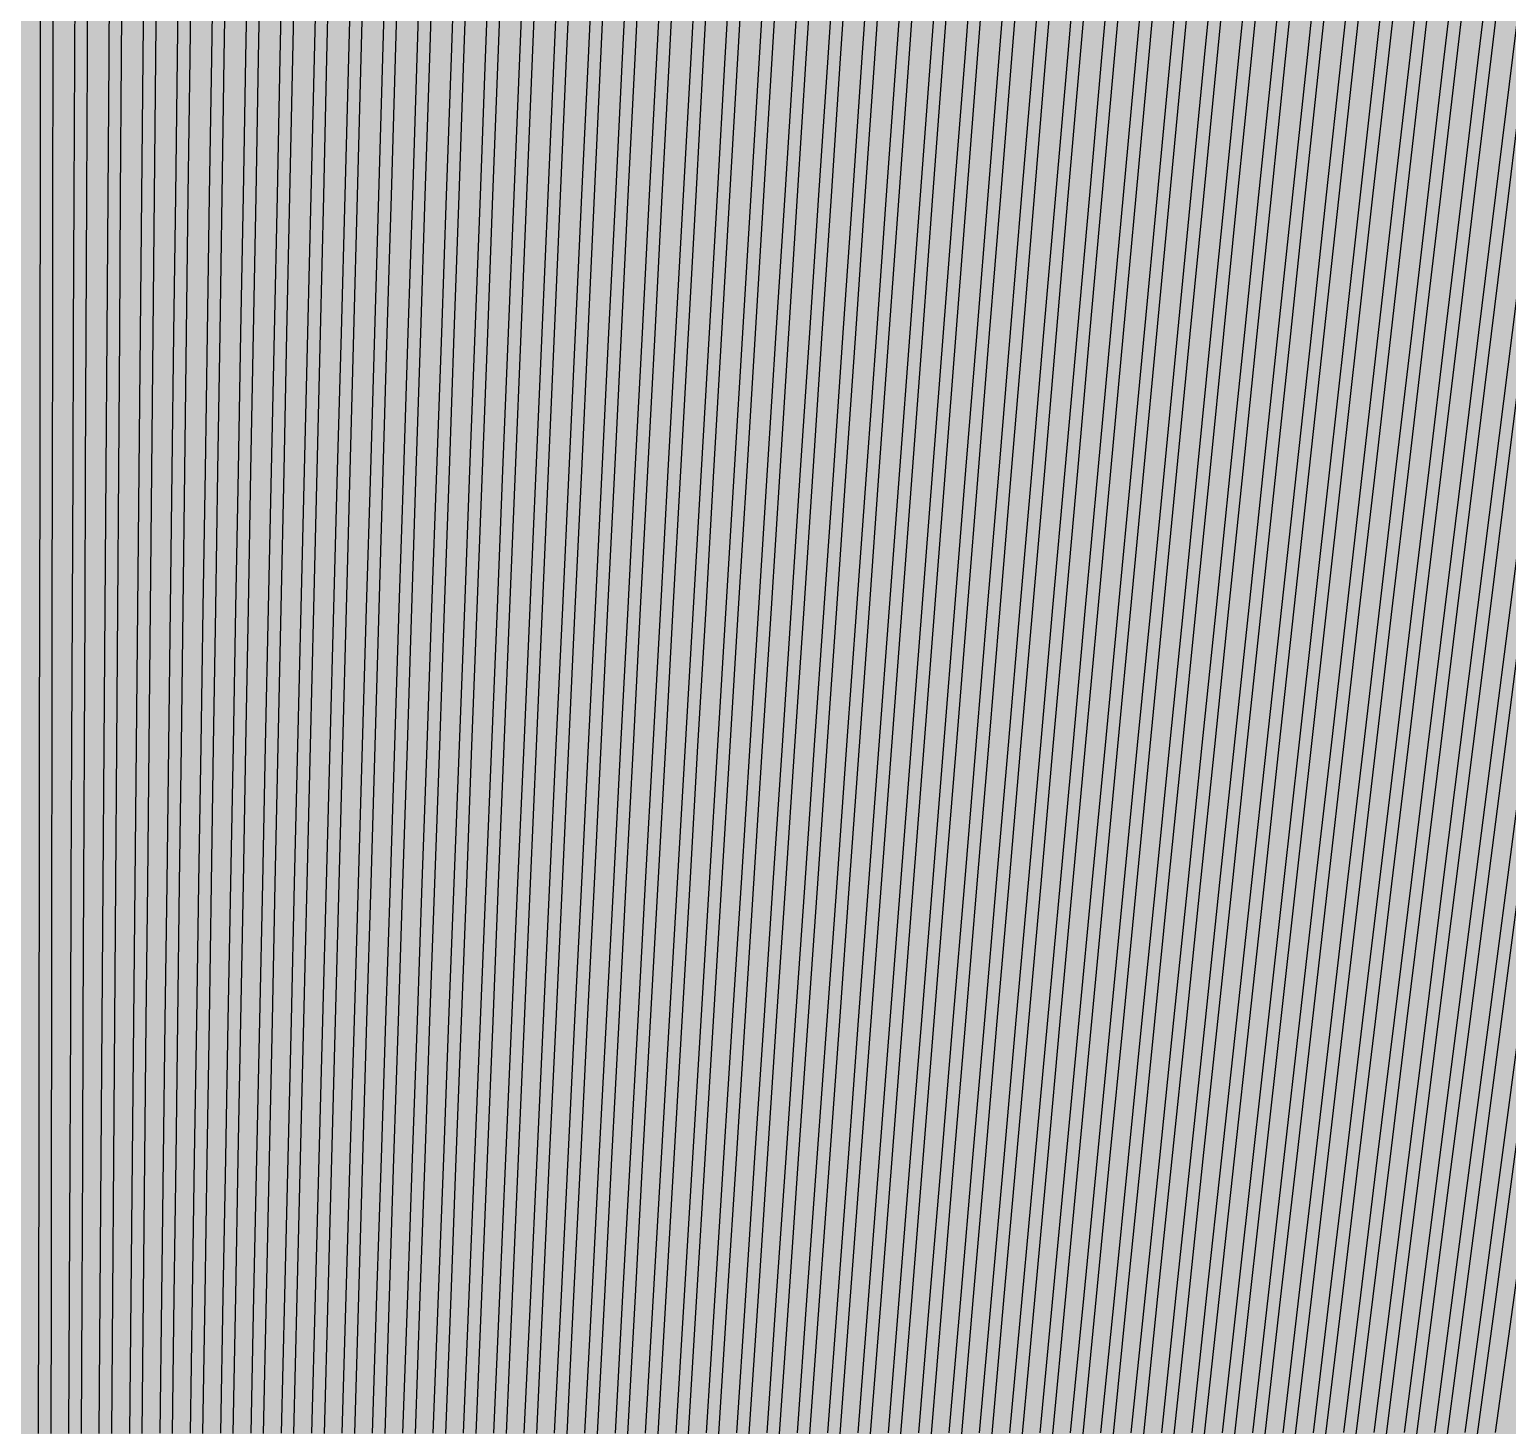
# Model space of a CAD drawing. Header units: metres. Extents: x -7231 to 10969, y -37556 to 1873.
# Drawn here: x 1869 to 2110.8, y -18350.6 to -18122.3 of the extents above; entities that cross this region are included whole.
import ezdxf

# ---------------------------------------------------------------- set-up
doc = ezdxf.new("R2010")
doc.units = ezdxf.units.M
for name, color, linetype in [('Metal1', 4, 'CONTINUOUS'), ('Metal2', 3, 'CONTINUOUS'), ('Polyimide', 7, 'CONTINUOUS')]:
    doc.layers.add(name, color=color, linetype=linetype)

msp = doc.modelspace()

# ---------------------------------------------------------------- hatches: boundary and pattern name
at = {"layer": 'Polyimide'}
msp.add_hatch(color=7, dxfattribs=at).paths.add_polyline_path([(4065.69, -468), (4066.67, -501.99), (4068.51, -535.99), (4071.41, -569.99), (4075.54, -603.99), (4081.04, -637.99), (4088.01, -671.99), (4096.52, -705.98), (4106.62, -739.98), (4118.33, -773.98), (4131.63, -807.98), (4146.49, -841.98), (4162.87, -875.98), (4180.68, -909.97), (4199.83, -943.97), (4220.22, -977.97), (4241.73, -1011.97), (4264.21, -1045.97), (4287.52, -1079.96), (4311.51, -1113.96), (4336.01, -1147.96), (4360.86, -1181.96), (4385.88, -1215.96), (4410.89, -1249.96), (4435.74, -1283.95), (4460.24, -1317.95), (4484.23, -1351.95), (4507.54, -1385.95), (4530.02, -1419.95), (4551.53, -1453.94), (4571.92, -1487.94), (4591.07, -1521.94), (4608.88, -1555.94), (4625.26, -1589.94), (4640.12, -1623.94), (4653.42, -1657.93), (4665.13, -1691.93), (4675.23, -1725.93), (4683.74, -1759.93), (4690.71, -1793.93), (4696.21, -1827.93), (4700.34, -1861.92), (4703.24, -1895.92), (4705.08, -1929.92), (4706.06, -1963.92), (4706.44, -1997.92), (4706.5, -2031.91), (4706.5, -4793.02), (4709.95, -4838.39), (4720.22, -4882.71), (4737.08, -4924.98), (4760.13, -4964.2), (4788.85, -4999.49), (4822.58, -5030.03), (4860.53, -5055.12), (4901.85, -5074.18), (4901.85, -5074.18), (4970.68, -5105.23), (5034.7, -5145.26), (5092.76, -5193.54), (5143.8, -5249.19), (5186.89, -5311.2), (5221.24, -5378.44), (5246.23, -5449.69), (5261.41, -5523.66), (5266.5, -5599), (5261.41, -5674.34), (5246.23, -5748.31), (5221.24, -5819.56), (5186.89, -5886.8), (5143.8, -5948.81), (5092.76, -6004.46), (5034.7, -6052.74), (4970.68, -6092.77), (4901.85, -6123.82), (4860.53, -6142.88), (4822.58, -6167.97), (4788.85, -6198.51), (4760.13, -6233.8), (4737.08, -6273.02), (4720.22, -6315.29), (4709.95, -6359.61), (4706.5, -6404.98), (4706.5, -9221.52), (4709.95, -9266.88), (4720.22, -9311.21), (4737.08, -9353.47), (4760.13, -9392.7), (4788.85, -9427.98), (4822.58, -9458.52), (4860.53, -9483.61), (4901.85, -9502.67), (4970.68, -9533.72), (5034.7, -9573.75), (5092.76, -9622.03), (5143.8, -9677.68), (5186.89, -9739.69), (5221.24, -9806.94), (5246.23, -9878.19), (5261.41, -9952.16), (5266.5, -10027.49), (5261.41, -10102.83), (5246.23, -10176.8), (5221.24, -10248.05), (5186.89, -10315.3), (5143.8, -10377.31), (5092.76, -10432.96), (5034.7, -10481.24), (4970.68, -10521.27), (4901.85, -10552.32), (4860.53, -10571.38), (4822.58, -10596.46), (4788.85, -10627), (4760.13, -10662.29), (4737.08, -10701.52), (4720.22, -10743.78), (4709.95, -10788.1), (4706.5, -10833.47), (4706.5, -13650.01), (4709.95, -13695.38), (4720.22, -13739.7), (4737.08, -13781.96), (4760.13, -13821.19), (4788.85, -13856.48), (4822.58, -13887.02), (4860.53, -13912.11), (4901.85, -13931.17), (4970.68, -13962.22), (5034.7, -14002.25), (5092.76, -14050.53), (5143.8, -14106.18), (5186.89, -14168.19), (5221.24, -14235.43), (5246.23, -14306.68), (5261.41, -14380.65), (5266.5, -14455.99), (5261.41, -14531.33), (5246.23, -14605.29), (5221.24, -14676.55), (5186.89, -14743.79), (5143.8, -14805.8), (5092.76, -14861.45), (5034.7, -14909.73), (4970.68, -14949.76), (4901.85, -14980.81), (4860.53, -14999.87), (4822.58, -15024.96), (4788.85, -15055.5), (4760.13, -15090.79), (4737.08, -15130.01), (4720.22, -15172.27), (4709.95, -15216.6), (4706.5, -15261.97), (4706.5, -15455.99), (4720.95, -15750.04), (4764.14, -16041.26), (4835.68, -16326.84), (4934.86, -16604.04), (5060.74, -16870.18), (5212.09, -17122.7), (5387.47, -17359.17), (5585.18, -17577.31), (5803.32, -17775.02), (6039.79, -17950.4), (6292.31, -18101.75), (6558.45, -18227.63), (6835.65, -18326.81), (7121.23, -18398.34), (7412.45, -18441.54), (7706.5, -18455.99), (9969.01, -18455.99), (10047.42, -18459.84), (10125.08, -18471.36), (10201.23, -18490.44), (10275.15, -18516.89), (10346.12, -18550.45), (10413.46, -18590.81), (10476.52, -18637.58), (10534.69, -18690.3), (10587.41, -18748.47), (10634.18, -18811.53), (10674.54, -18878.87), (10708.11, -18949.84), (10734.56, -19023.76), (10753.63, -19099.92), (10765.15, -19177.58), (10769.01, -19255.99), (10769.01, -20895.8), (10730.24, -20951.41), (10694.6, -21009.08), (10662.21, -21068.63), (10633.17, -21129.89), (10607.55, -21192.66), (10585.45, -21256.74), (10566.93, -21321.96), (10552.05, -21388.09), (10540.84, -21454.95), (10533.35, -21522.33), (10529.6, -21590.02), (10529.6, -21657.81), (10533.35, -21725.5), (10540.84, -21792.87), (10552.05, -21859.73), (10566.93, -21925.87), (10585.45, -21991.08), (10607.55, -22055.17), (10633.17, -22117.94), (10662.21, -22179.19), (10694.6, -22238.74), (10730.24, -22296.41), (10769.01, -22352.03), (10769.01, -32454.24), (10728.74, -32510.49), (10691.72, -32568.92), (10658.05, -32629.35), (10627.85, -32691.58), (10601.2, -32755.42), (10578.21, -32820.67), (10558.93, -32887.1), (10543.44, -32954.52), (10531.77, -33022.71), (10523.97, -33091.44), (10520.07, -33160.51), (10520.07, -33229.69), (10523.97, -33298.75), (10531.77, -33367.49), (10543.44, -33435.67), (10558.93, -33503.09), (10578.21, -33569.53), (10601.2, -33634.77), (10627.85, -33698.61), (10658.05, -33760.85), (10691.72, -33821.28), (10728.74, -33879.71), (10769.01, -33935.96), (10769.01, -36556), (10765.15, -36634.41), (10753.63, -36712.07), (10734.56, -36788.23), (10708.11, -36862.15), (10674.54, -36933.12), (10634.18, -37000.46), (10587.41, -37063.51), (10534.69, -37121.69), (10476.52, -37174.41), (10413.46, -37221.18), (10346.12, -37261.54), (10275.15, -37295.1), (10201.23, -37321.55), (10125.08, -37340.63), (10047.42, -37352.15), (9969.01, -37356), (-6231.01, -37356), (-6309.42, -37352.15), (-6387.08, -37340.63), (-6463.23, -37321.55), (-6537.15, -37295.1), (-6608.12, -37261.54), (-6675.46, -37221.18), (-6738.52, -37174.41), (-6796.69, -37121.69), (-6849.41, -37063.51), (-6896.18, -37000.46), (-6936.54, -36933.12), (-6970.11, -36862.15), (-6996.56, -36788.23), (-7015.63, -36712.07), (-7027.15, -36634.41), (-7031.01, -36556), (-7031.01, -33936), (-6990.74, -33879.75), (-6953.7, -33821.31), (-6920.03, -33760.88), (-6889.82, -33698.64), (-6863.18, -33634.8), (-6840.18, -33569.55), (-6820.9, -33503.11), (-6805.4, -33435.69), (-6793.74, -33367.49), (-6785.94, -33298.75), (-6782.03, -33229.68), (-6782.03, -33160.5), (-6785.94, -33091.43), (-6793.74, -33022.69), (-6805.4, -32954.5), (-6820.9, -32887.07), (-6840.18, -32820.63), (-6863.18, -32755.39), (-6889.82, -32691.54), (-6920.03, -32629.3), (-6953.7, -32568.87), (-6990.74, -32510.43), (-7031.01, -32454.18), (-7031.01, -22364.83), (-6990.74, -22308.58), (-6953.7, -22250.14), (-6920.03, -22189.71), (-6889.82, -22127.47), (-6863.18, -22063.62), (-6840.18, -21998.38), (-6820.9, -21931.94), (-6805.4, -21864.51), (-6793.74, -21796.32), (-6785.94, -21727.58), (-6782.03, -21658.51), (-6782.03, -21589.33), (-6785.94, -21520.26), (-6793.74, -21451.52), (-6805.4, -21383.32), (-6820.9, -21315.9), (-6840.18, -21249.46), (-6863.18, -21184.21), (-6889.82, -21120.37), (-6920.03, -21058.13), (-6953.7, -20997.7), (-6990.74, -20939.26), (-7031.01, -20883.01), (-7031.01, -19255.99), (-7027.15, -19177.58), (-7015.63, -19099.92), (-6996.56, -19023.76), (-6970.11, -18949.84), (-6936.54, -18878.87), (-6896.18, -18811.53), (-6849.41, -18748.47), (-6796.69, -18690.3), (-6738.52, -18637.58), (-6675.46, -18590.81), (-6608.12, -18550.45), (-6537.15, -18516.89), (-6463.23, -18490.44), (-6387.08, -18471.36), (-6309.42, -18459.84), (-6231.01, -18455.99), (-3968.5, -18455.99), (-3674.45, -18441.54), (-3383.23, -18398.34), (-3097.65, -18326.81), (-2820.45, -18227.63), (-2554.31, -18101.75), (-2301.79, -17950.4), (-2065.32, -17775.02), (-1847.18, -17577.31), (-1649.47, -17359.17), (-1474.09, -17122.7), (-1322.74, -16870.18), (-1196.86, -16604.04), (-1097.68, -16326.84), (-1026.14, -16041.26), (-982.95, -15750.04), (-968.5, -15455.99), (-968.5, -15261.97), (-971.95, -15216.6), (-982.22, -15172.27), (-999.08, -15130.01), (-1022.13, -15090.79), (-1050.85, -15055.5), (-1084.58, -15024.96), (-1122.53, -14999.87), (-1163.85, -14980.81), (-1232.68, -14949.76), (-1296.7, -14909.73), (-1354.76, -14861.45), (-1405.8, -14805.8), (-1448.89, -14743.79), (-1483.24, -14676.55), (-1508.23, -14605.29), (-1523.41, -14531.33), (-1528.5, -14455.99), (-1523.41, -14380.65), (-1508.23, -14306.68), (-1483.24, -14235.43), (-1448.89, -14168.19), (-1405.8, -14106.18), (-1354.76, -14050.53), (-1296.7, -14002.25), (-1232.68, -13962.22), (-1163.85, -13931.17), (-1122.53, -13912.11), (-1084.58, -13887.02), (-1050.85, -13856.48), (-1022.13, -13821.19), (-999.08, -13781.96), (-982.22, -13739.7), (-971.95, -13695.38), (-968.5, -13650.01), (-968.5, -12309.64), (-971.95, -12264.27), (-982.22, -12219.94), (-999.08, -12177.68), (-1022.13, -12138.46), (-1050.85, -12103.17), (-1084.58, -12072.63), (-1122.53, -12047.54), (-1163.85, -12028.48), (-1232.68, -11997.43), (-1296.7, -11957.4), (-1354.76, -11909.12), (-1405.8, -11853.47), (-1448.89, -11791.46), (-1483.24, -11724.22), (-1508.23, -11652.96), (-1523.41, -11579), (-1528.5, -11503.66), (-1523.41, -11428.32), (-1508.23, -11354.35), (-1483.24, -11283.1), (-1448.89, -11215.86), (-1405.8, -11153.85), (-1354.76, -11098.2), (-1296.7, -11049.92), (-1232.68, -11009.89), (-1163.85, -10978.84), (-1122.53, -10959.78), (-1084.58, -10934.69), (-1050.85, -10904.15), (-1022.13, -10868.86), (-999.08, -10829.63), (-982.22, -10787.37), (-971.95, -10743.05), (-968.5, -10697.68), (-968.5, -9357.31), (-971.95, -9311.94), (-982.22, -9267.62), (-999.08, -9225.35), (-1022.13, -9186.13), (-1050.85, -9150.84), (-1084.58, -9120.3), (-1122.53, -9095.21), (-1163.85, -9076.15), (-1163.85, -9076.15), (-1232.68, -9045.1), (-1296.7, -9005.07), (-1354.76, -8956.79), (-1405.8, -8901.14), (-1448.89, -8839.13), (-1483.24, -8771.89), (-1508.23, -8700.64), (-1523.41, -8626.67), (-1528.5, -8551.33), (-1523.41, -8475.99), (-1508.23, -8402.02), (-1483.24, -8330.77), (-1448.89, -8263.53), (-1405.8, -8201.52), (-1354.76, -8145.87), (-1296.7, -8097.59), (-1232.68, -8057.56), (-1163.85, -8026.51), (-1163.85, -8026.51), (-1122.53, -8007.45), (-1084.58, -7982.36), (-1050.85, -7951.82), (-1022.13, -7916.53), (-999.08, -7877.31), (-982.22, -7835.04), (-971.95, -7790.72), (-968.5, -7745.35), (-968.5, -6404.98), (-971.95, -6359.61), (-982.22, -6315.29), (-999.08, -6273.02), (-1022.13, -6233.8), (-1050.85, -6198.51), (-1084.58, -6167.97), (-1122.53, -6142.88), (-1163.85, -6123.82), (-1163.85, -6123.82), (-1232.68, -6092.77), (-1296.7, -6052.74), (-1354.76, -6004.46), (-1405.8, -5948.81), (-1448.89, -5886.8), (-1483.24, -5819.56), (-1508.23, -5748.31), (-1523.41, -5674.34), (-1528.5, -5599), (-1523.41, -5523.66), (-1508.23, -5449.69), (-1483.24, -5378.44), (-1448.89, -5311.2), (-1405.8, -5249.19), (-1354.76, -5193.54), (-1296.7, -5145.26), (-1232.68, -5105.23), (-1163.85, -5074.18), (-1163.85, -5074.18), (-1122.53, -5055.12), (-1084.58, -5030.03), (-1050.85, -4999.49), (-1022.13, -4964.2), (-999.08, -4924.98), (-982.22, -4882.71), (-971.95, -4838.39), (-968.5, -4793.02), (-968.5, -2031.91), (-968.44, -1997.92), (-968.06, -1963.92), (-967.05, -1929.92), (-965.18, -1895.92), (-962.22, -1861.92), (-958.01, -1827.93), (-952.41, -1793.93), (-945.31, -1759.93), (-936.64, -1725.93), (-926.35, -1691.93), (-914.43, -1657.93), (-900.88, -1623.94), (-885.74, -1589.94), (-869.05, -1555.94), (-850.91, -1521.94), (-831.4, -1487.94), (-810.63, -1453.94), (-788.72, -1419.95), (-765.82, -1385.95), (-742.07, -1351.95), (-717.63, -1317.95), (-692.67, -1283.95), (-667.36, -1249.96), (-641.88, -1215.96), (-616.39, -1181.96), (-591.08, -1147.96), (-566.12, -1113.96), (-541.68, -1079.96), (-517.93, -1045.97), (-495.03, -1011.97), (-473.12, -977.97), (-452.35, -943.97), (-432.84, -909.97), (-414.7, -875.98), (-398.01, -841.98), (-382.87, -807.98), (-369.32, -773.98), (-357.4, -739.98), (-347.11, -705.98), (-338.44, -671.99), (-331.34, -637.99), (-325.74, -603.99), (-321.53, -569.99), (-318.57, -535.99), (-316.7, -501.99), (-315.69, -468), (-315.31, -434), (-315.25, -400), (-315.25, 401), (-315.25, 451), (-315.25, 1644), (-270.25, 1644), (-270.03, 1637.13), (-269.35, 1630.29), (-268.23, 1623.52), (-266.67, 1616.82), (-264.68, 1610.25), (-262.26, 1603.82), (-259.42, 1597.56), (-256.18, 1591.5), (-252.55, 1585.67), (-248.55, 1580.08), (-244.19, 1574.77), (-239.5, 1569.75), (-234.48, 1565.06), (-229.17, 1560.7), (-223.58, 1556.7), (-217.75, 1553.07), (-211.69, 1549.83), (-205.43, 1546.99), (-199, 1544.57), (-192.43, 1542.58), (-185.73, 1541.02), (-178.96, 1539.9), (-172.12, 1539.22), (-165.25, 1539), (-158.38, 1539.22), (-151.54, 1539.9), (-144.77, 1541.02), (-138.07, 1542.58), (-131.5, 1544.57), (-125.07, 1546.99), (-118.81, 1549.83), (-112.75, 1553.07), (-106.92, 1556.7), (-101.33, 1560.7), (-96.02, 1565.06), (-91, 1569.75), (-86.31, 1574.77), (-81.95, 1580.08), (-77.95, 1585.67), (-74.32, 1591.5), (-71.08, 1597.56), (-68.24, 1603.82), (-65.82, 1610.25), (-63.83, 1616.82), (-62.27, 1623.52), (-61.15, 1630.29), (-60.47, 1637.13), (-60.25, 1644), (1853, 1644), (1853, 1573), (3815.25, 1573), (3815.46, 1579.54), (3816.11, 1586.05), (3817.17, 1592.51), (3818.66, 1598.88), (3820.56, 1605.14), (3822.86, 1611.27), (3825.56, 1617.23), (3828.65, 1623), (3832.1, 1628.56), (3835.91, 1633.88), (3840.07, 1638.93), (3844.54, 1643.71), (3849.32, 1648.18), (3854.37, 1652.34), (3859.69, 1656.15), (3865.25, 1659.6), (3871.02, 1662.69), (3876.98, 1665.39), (3883.11, 1667.69), (3889.37, 1669.59), (3895.74, 1671.08), (3902.2, 1672.14), (3908.71, 1672.79), (3915.25, 1673), (3921.79, 1672.79), (3928.3, 1672.14), (3934.76, 1671.08), (3941.13, 1669.59), (3947.39, 1667.69), (3953.52, 1665.39), (3959.48, 1662.69), (3965.25, 1659.6), (3970.81, 1656.15), (3976.13, 1652.34), (3981.18, 1648.18), (3985.96, 1643.71), (3990.43, 1638.93), (3994.59, 1633.88), (3998.4, 1628.56), (4001.85, 1623), (4004.94, 1617.23), (4007.64, 1611.27), (4009.94, 1605.14), (4011.84, 1598.88), (4013.33, 1592.51), (4014.39, 1586.05), (4015.04, 1579.54), (4015.25, 1573), (4065.25, 1573), (4065.25, 451), (4065.25, 401), (4065.25, -400), (4065.31, -434), (4065.69, -468)])

# ---------------------------------------------------------------- linework, layer by layer
at = {"layer": 'Metal1'}
for points in [[(1870.48, -18351.94), (1870.51, -18329.43), (1870.55, -18306.93), (1870.58, -18284.43), (1870.61, -18261.93), (1870.64, -18239.43), (1870.67, -18216.93), (1870.71, -18194.43), (1870.74, -18171.93), (1870.77, -18149.43), (1870.8, -18126.93), (1870.83, -18104.43)], [(1872.83, -18104.43), (1872.8, -18126.93), (1872.77, -18149.43), (1872.74, -18171.93), (1872.71, -18194.43), (1872.67, -18216.93), (1872.64, -18239.43), (1872.61, -18261.94), (1872.58, -18284.44), (1872.55, -18306.94), (1872.51, -18329.44), (1872.48, -18351.94)], [(1880.41, -18351.93), (1880.57, -18329.43), (1880.73, -18306.93), (1880.89, -18284.43), (1881.05, -18261.93), (1881.21, -18239.43), (1881.37, -18216.93), (1881.53, -18194.42), (1881.69, -18171.92), (1881.84, -18149.42), (1882, -18126.92), (1882.16, -18104.42)], [(1884.16, -18104.44), (1884, -18126.94), (1883.84, -18149.44), (1883.69, -18171.94), (1883.53, -18194.44), (1883.37, -18216.94), (1883.21, -18239.44), (1883.05, -18261.94), (1882.89, -18284.44), (1882.73, -18306.94), (1882.57, -18329.44), (1882.41, -18351.94)], [(1890.35, -18351.92), (1890.63, -18329.42), (1890.92, -18306.92), (1891.2, -18284.42), (1891.49, -18261.92), (1891.78, -18239.42), (1892.06, -18216.92), (1892.35, -18194.42), (1892.63, -18171.92), (1892.92, -18149.42), (1893.21, -18126.92), (1893.49, -18104.42)], [(1895.49, -18104.44), (1895.21, -18126.94), (1894.92, -18149.44), (1894.63, -18171.94), (1894.35, -18194.44), (1894.06, -18216.95), (1893.78, -18239.45), (1893.49, -18261.95), (1893.2, -18284.45), (1892.92, -18306.95), (1892.63, -18329.45), (1892.35, -18351.95)], [(1900.28, -18351.92), (1900.69, -18329.42), (1901.1, -18306.92), (1901.52, -18284.42), (1901.93, -18261.92), (1902.34, -18239.41), (1902.76, -18216.91), (1903.17, -18194.41), (1903.58, -18171.91), (1904, -18149.41), (1904.41, -18126.91), (1904.82, -18104.41)], [(1906.82, -18104.45), (1906.41, -18126.95), (1906, -18149.45), (1905.58, -18171.95), (1905.17, -18194.45), (1904.76, -18216.95), (1904.34, -18239.45), (1903.93, -18261.95), (1903.52, -18284.45), (1903.1, -18306.95), (1902.69, -18329.45), (1902.28, -18351.95)], [(1910.21, -18351.91), (1910.75, -18329.41), (1911.29, -18306.91), (1911.83, -18284.41), (1912.37, -18261.91), (1912.91, -18239.41), (1913.45, -18216.91), (1913.99, -18194.41), (1914.53, -18171.91), (1915.07, -18149.41), (1915.61, -18126.91), (1916.15, -18104.4)], [(1918.15, -18104.45), (1917.61, -18126.95), (1917.07, -18149.45), (1916.53, -18171.96), (1915.99, -18194.46), (1915.45, -18216.96), (1914.91, -18239.46), (1914.37, -18261.96), (1913.83, -18284.46), (1913.29, -18306.96), (1912.75, -18329.46), (1912.21, -18351.96)], [(1920.14, -18351.91), (1920.81, -18329.41), (1921.48, -18306.91), (1922.14, -18284.4), (1922.81, -18261.9), (1923.48, -18239.4), (1924.15, -18216.9), (1924.81, -18194.4), (1925.48, -18171.9), (1926.15, -18149.4), (1926.82, -18126.9), (1927.48, -18104.4)], [(1929.48, -18104.46), (1928.82, -18126.96), (1928.15, -18149.46), (1927.48, -18171.96), (1926.81, -18194.46), (1926.15, -18216.96), (1925.48, -18239.46), (1924.81, -18261.96), (1924.14, -18284.46), (1923.48, -18306.96), (1922.81, -18329.47), (1922.14, -18351.97)], [(1930.07, -18351.9), (1930.87, -18329.4), (1931.66, -18306.9), (1932.46, -18284.4), (1933.25, -18261.9), (1934.05, -18239.4), (1934.84, -18216.9), (1935.64, -18194.4), (1936.43, -18171.9), (1937.23, -18149.4), (1938.02, -18126.89), (1938.81, -18104.39)], [(1940.81, -18104.46), (1940.02, -18126.96), (1939.22, -18149.47), (1938.43, -18171.97), (1937.64, -18194.47), (1936.84, -18216.97), (1936.05, -18239.47), (1935.25, -18261.97), (1934.46, -18284.47), (1933.66, -18306.97), (1932.87, -18329.47), (1932.07, -18351.97)], [(1940.01, -18351.9), (1940.93, -18329.39), (1941.85, -18306.89), (1942.77, -18284.39), (1943.69, -18261.89), (1944.61, -18239.39), (1945.54, -18216.89), (1946.46, -18194.39), (1947.38, -18171.89), (1948.3, -18149.39), (1949.22, -18126.89), (1950.15, -18104.39)], [(1952.14, -18104.47), (1951.22, -18126.97), (1950.3, -18149.47), (1949.38, -18171.97), (1948.46, -18194.47), (1947.53, -18216.97), (1946.61, -18239.47), (1945.69, -18261.97), (1944.77, -18284.48), (1943.85, -18306.98), (1942.93, -18329.48), (1942, -18351.98)], [(1949.94, -18351.89), (1950.99, -18329.39), (1952.04, -18306.89), (1953.08, -18284.39), (1954.13, -18261.89), (1955.18, -18239.39), (1956.23, -18216.89), (1957.28, -18194.39), (1958.33, -18171.88), (1959.38, -18149.38), (1960.43, -18126.88), (1961.48, -18104.38)], [(1963.47, -18104.48), (1962.42, -18126.98), (1961.38, -18149.48), (1960.33, -18171.98), (1959.28, -18194.48), (1958.23, -18216.98), (1957.18, -18239.48), (1956.13, -18261.98), (1955.08, -18284.48), (1954.03, -18306.98), (1952.98, -18329.48), (1951.94, -18351.98)], [(1959.87, -18351.88), (1961.05, -18329.38), (1962.22, -18306.88), (1963.4, -18284.38), (1964.57, -18261.88), (1965.75, -18239.38), (1966.93, -18216.88), (1968.1, -18194.38), (1969.28, -18171.88), (1970.45, -18149.38), (1971.63, -18126.88), (1972.81, -18104.38)], [(1974.8, -18104.48), (1973.63, -18126.98), (1972.45, -18149.48), (1971.28, -18171.98), (1970.1, -18194.48), (1968.92, -18216.98), (1967.75, -18239.49), (1966.57, -18261.99), (1965.4, -18284.49), (1964.22, -18306.99), (1963.04, -18329.49), (1961.87, -18351.99)], [(1969.8, -18351.88), (1971.11, -18329.38), (1972.41, -18306.88), (1973.71, -18284.38), (1975.01, -18261.88), (1976.32, -18239.38), (1977.62, -18216.87), (1978.92, -18194.37), (1980.23, -18171.87), (1981.53, -18149.37), (1982.83, -18126.87), (1984.14, -18104.37)], [(1986.13, -18104.49), (1984.83, -18126.99), (1983.53, -18149.49), (1982.22, -18171.99), (1980.92, -18194.49), (1979.62, -18216.99), (1978.31, -18239.49), (1977.01, -18261.99), (1975.71, -18284.49), (1974.41, -18306.99), (1973.1, -18329.49), (1971.8, -18351.99)], [(1979.73, -18351.87), (1981.16, -18329.37), (1982.6, -18306.87), (1984.03, -18284.37), (1985.46, -18261.87), (1986.89, -18239.37), (1988.32, -18216.87), (1989.75, -18194.37), (1991.18, -18171.87), (1992.61, -18149.37), (1994.04, -18126.87), (1995.47, -18104.37)], [(1997.46, -18104.49), (1996.03, -18126.99), (1994.6, -18149.49), (1993.17, -18171.99), (1991.74, -18194.5), (1990.31, -18217), (1988.88, -18239.5), (1987.45, -18262), (1986.02, -18284.5), (1984.59, -18307), (1983.16, -18329.5), (1981.73, -18352)], [(1989.67, -18351.87), (1991.22, -18329.37), (1992.78, -18306.87), (1994.34, -18284.37), (1995.9, -18261.86), (1997.45, -18239.36), (1999.01, -18216.86), (2000.57, -18194.36), (2002.13, -18171.86), (2003.68, -18149.36), (2005.24, -18126.86), (2006.8, -18104.36)], [(2008.79, -18104.5), (2007.24, -18127), (2005.68, -18149.5), (2004.12, -18172), (2002.56, -18194.5), (2001.01, -18217), (1999.45, -18239.5), (1997.89, -18262), (1996.33, -18284.5), (1994.78, -18307), (1993.22, -18329.5), (1991.66, -18352.01)], [(1999.6, -18351.86), (2001.28, -18329.36), (2002.97, -18306.86), (2004.65, -18284.36), (2006.34, -18261.86), (2008.02, -18239.36), (2009.71, -18216.86), (2011.39, -18194.36), (2013.07, -18171.86), (2014.76, -18149.36), (2016.44, -18126.86), (2018.13, -18104.35)], [(2020.12, -18104.5), (2018.44, -18127), (2016.75, -18149.51), (2015.07, -18172.01), (2013.38, -18194.51), (2011.7, -18217.01), (2010.02, -18239.51), (2008.33, -18262.01), (2006.65, -18284.51), (2004.96, -18307.01), (2003.28, -18329.51), (2001.59, -18352.01)], [(2009.53, -18351.86), (2011.34, -18329.36), (2013.15, -18306.85), (2014.97, -18284.35), (2016.78, -18261.85), (2018.59, -18239.35), (2020.4, -18216.85), (2022.21, -18194.35), (2024.02, -18171.85), (2025.84, -18149.35), (2027.65, -18126.85), (2029.46, -18104.35)], [(2031.45, -18104.51), (2029.64, -18127.01), (2027.83, -18149.51), (2026.02, -18172.01), (2024.21, -18194.51), (2022.39, -18217.01), (2020.58, -18239.51), (2018.77, -18262.01), (2016.96, -18284.51), (2015.15, -18307.02), (2013.34, -18329.52), (2011.52, -18352.02)], [(2019.46, -18351.85), (2021.4, -18329.35), (2023.34, -18306.85), (2025.28, -18284.35), (2027.22, -18261.85), (2029.16, -18239.35), (2031.1, -18216.85), (2033.03, -18194.35), (2034.97, -18171.85), (2036.91, -18149.34), (2038.85, -18126.84), (2040.79, -18104.34)], [(2042.78, -18104.51), (2040.84, -18127.02), (2038.9, -18149.52), (2036.97, -18172.02), (2035.03, -18194.52), (2033.09, -18217.02), (2031.15, -18239.52), (2029.21, -18262.02), (2027.27, -18284.52), (2025.33, -18307.02), (2023.39, -18329.52), (2021.46, -18352.02)], [(2029.4, -18351.85), (2031.46, -18329.34), (2033.53, -18306.84), (2035.59, -18284.34), (2037.66, -18261.84), (2039.73, -18239.34), (2041.79, -18216.84), (2043.86, -18194.34), (2045.92, -18171.84), (2047.99, -18149.34), (2050.05, -18126.84), (2052.12, -18104.34)], [(2054.11, -18104.52), (2052.05, -18127.02), (2049.98, -18149.52), (2047.91, -18172.02), (2045.85, -18194.52), (2043.78, -18217.02), (2041.72, -18239.52), (2039.65, -18262.03), (2037.58, -18284.53), (2035.52, -18307.03), (2033.45, -18329.53), (2031.39, -18352.03)], [(2039.33, -18351.84), (2041.52, -18329.34), (2043.71, -18306.84), (2045.91, -18284.34), (2048.1, -18261.84), (2050.29, -18239.34), (2052.49, -18216.84), (2054.68, -18194.33), (2056.87, -18171.83), (2059.07, -18149.33), (2061.26, -18126.83), (2063.45, -18104.33)], [(2065.44, -18104.53), (2063.25, -18127.03), (2061.06, -18149.53), (2058.86, -18172.03), (2056.67, -18194.53), (2054.48, -18217.03), (2052.28, -18239.53), (2050.09, -18262.03), (2047.9, -18284.53), (2045.7, -18307.03), (2043.51, -18329.53), (2041.32, -18352.03)], [(2049.26, -18351.83), (2051.58, -18329.33), (2053.9, -18306.83), (2056.22, -18284.33), (2058.54, -18261.83), (2060.86, -18239.33), (2063.18, -18216.83), (2065.5, -18194.33), (2067.82, -18171.83), (2070.14, -18149.33), (2072.46, -18126.83), (2074.78, -18104.33)], [(2076.77, -18104.53), (2074.45, -18127.03), (2072.13, -18149.53), (2069.81, -18172.03), (2067.49, -18194.53), (2065.17, -18217.03), (2062.85, -18239.54), (2060.53, -18262.04), (2058.21, -18284.54), (2055.89, -18307.04), (2053.57, -18329.54), (2051.25, -18352.04)], [(2059.19, -18351.83), (2061.64, -18329.33), (2064.09, -18306.83), (2066.53, -18284.33), (2068.98, -18261.83), (2071.43, -18239.32), (2073.88, -18216.82), (2076.32, -18194.32), (2078.77, -18171.82), (2081.22, -18149.32), (2083.67, -18126.82), (2086.11, -18104.32)], [(2088.1, -18104.54), (2085.65, -18127.04), (2083.21, -18149.54), (2080.76, -18172.04), (2078.31, -18194.54), (2075.86, -18217.04), (2073.42, -18239.54), (2070.97, -18262.04), (2068.52, -18284.54), (2066.08, -18307.04), (2063.63, -18329.54), (2061.18, -18352.04)], [(2069.13, -18351.82), (2071.7, -18329.32), (2074.27, -18306.82), (2076.85, -18284.32), (2079.42, -18261.82), (2082, -18239.32), (2084.57, -18216.82), (2087.15, -18194.32), (2089.72, -18171.82), (2092.29, -18149.32), (2094.87, -18126.82), (2097.44, -18104.32)], [(2099.43, -18104.54), (2096.86, -18127.04), (2094.28, -18149.54), (2091.71, -18172.04), (2089.13, -18194.55), (2086.56, -18217.05), (2083.98, -18239.55), (2081.41, -18262.05), (2078.84, -18284.55), (2076.26, -18307.05), (2073.69, -18329.55), (2071.11, -18352.05)], [(2079.06, -18351.82), (2081.76, -18329.32), (2084.46, -18306.82), (2087.16, -18284.32), (2089.86, -18261.81), (2092.57, -18239.31), (2095.27, -18216.81), (2097.97, -18194.31), (2100.67, -18171.81), (2103.37, -18149.31), (2106.07, -18126.81), (2108.77, -18104.31)], [(2110.76, -18104.55), (2108.06, -18127.05), (2105.36, -18149.55), (2102.66, -18172.05), (2099.95, -18194.55), (2097.25, -18217.05), (2094.55, -18239.55), (2091.85, -18262.05), (2089.15, -18284.55), (2086.45, -18307.05), (2083.74, -18329.56), (2081.04, -18352.06)], [(2088.99, -18351.81), (2091.82, -18329.31), (2094.65, -18306.81), (2097.48, -18284.31), (2100.3, -18261.81), (2103.13, -18239.31), (2105.96, -18216.81), (2108.79, -18194.31), (2111.62, -18171.81), (2114.45, -18149.31), (2117.28, -18126.8), (2120.11, -18104.3)], [(2122.09, -18104.55), (2119.26, -18127.05), (2116.43, -18149.56), (2113.6, -18172.06), (2110.78, -18194.56), (2107.95, -18217.06), (2105.12, -18239.56), (2102.29, -18262.06), (2099.46, -18284.56), (2096.63, -18307.06), (2093.8, -18329.56), (2090.97, -18352.06)], [(2098.92, -18351.81), (2101.88, -18329.31), (2104.83, -18306.8), (2107.79, -18284.3), (2110.75, -18261.8), (2113.7, -18239.3), (2116.66, -18216.8), (2119.61, -18194.3), (2122.57, -18171.8), (2125.52, -18149.3), (2128.48, -18126.8), (2131.44, -18104.3)], [(2133.42, -18104.56), (2130.46, -18127.06), (2127.51, -18149.56), (2124.55, -18172.06), (2121.6, -18194.56), (2118.64, -18217.06), (2115.68, -18239.56), (2112.73, -18262.06), (2109.77, -18284.56), (2106.82, -18307.07), (2103.86, -18329.57), (2100.91, -18352.07)], [(2108.86, -18351.8), (2111.94, -18329.3), (2115.02, -18306.8), (2118.1, -18284.3), (2121.19, -18261.8), (2124.27, -18239.3), (2127.35, -18216.8), (2130.44, -18194.3), (2133.52, -18171.8), (2136.6, -18149.29), (2139.68, -18126.79), (2142.77, -18104.29)]]:
    msp.add_lwpolyline(points, dxfattribs=at)
at = {"layer": 'Metal2'}
for points in [[(1875.45, -18351.93), (1875.54, -18329.43), (1875.64, -18306.93), (1875.73, -18284.43), (1875.83, -18261.93), (1875.93, -18239.43), (1876.02, -18216.93), (1876.12, -18194.43), (1876.21, -18171.93), (1876.31, -18149.43), (1876.4, -18126.93), (1876.5, -18104.42)], [(1878.5, -18104.43), (1878.4, -18126.93), (1878.31, -18149.43), (1878.21, -18171.94), (1878.12, -18194.44), (1878.02, -18216.94), (1877.93, -18239.44), (1877.83, -18261.94), (1877.73, -18284.44), (1877.64, -18306.94), (1877.54, -18329.44), (1877.45, -18351.94)], [(1885.38, -18351.93), (1885.6, -18329.43), (1885.83, -18306.93), (1886.05, -18284.42), (1886.27, -18261.92), (1886.49, -18239.42), (1886.72, -18216.92), (1886.94, -18194.42), (1887.16, -18171.92), (1887.38, -18149.42), (1887.61, -18126.92), (1887.83, -18104.42)], [(1889.83, -18104.44), (1889.61, -18126.94), (1889.38, -18149.44), (1889.16, -18171.94), (1888.94, -18194.44), (1888.72, -18216.94), (1888.49, -18239.44), (1888.27, -18261.94), (1888.05, -18284.44), (1887.83, -18306.95), (1887.6, -18329.45), (1887.38, -18351.95)], [(1895.31, -18351.92), (1895.66, -18329.42), (1896.01, -18306.92), (1896.36, -18284.42), (1896.71, -18261.92), (1897.06, -18239.42), (1897.41, -18216.92), (1897.76, -18194.42), (1898.11, -18171.92), (1898.46, -18149.41), (1898.81, -18126.91), (1899.16, -18104.41)], [(1901.16, -18104.44), (1900.81, -18126.95), (1900.46, -18149.45), (1900.11, -18171.95), (1899.76, -18194.45), (1899.41, -18216.95), (1899.06, -18239.45), (1898.71, -18261.95), (1898.36, -18284.45), (1898.01, -18306.95), (1897.66, -18329.45), (1897.31, -18351.95)], [(1905.24, -18351.92), (1905.72, -18329.41), (1906.2, -18306.91), (1906.67, -18284.41), (1907.15, -18261.91), (1907.63, -18239.41), (1908.1, -18216.91), (1908.58, -18194.41), (1909.06, -18171.91), (1909.54, -18149.41), (1910.01, -18126.91), (1910.49, -18104.41)], [(1912.49, -18104.45), (1912.01, -18126.95), (1911.53, -18149.45), (1911.06, -18171.95), (1910.58, -18194.45), (1910.1, -18216.95), (1909.63, -18239.45), (1909.15, -18261.95), (1908.67, -18284.46), (1908.2, -18306.96), (1907.72, -18329.46), (1907.24, -18351.96)], [(1915.18, -18351.91), (1915.78, -18329.41), (1916.38, -18306.91), (1916.99, -18284.41), (1917.59, -18261.91), (1918.2, -18239.41), (1918.8, -18216.91), (1919.4, -18194.4), (1920.01, -18171.9), (1920.61, -18149.4), (1921.22, -18126.9), (1921.82, -18104.4)], [(1923.82, -18104.46), (1923.21, -18126.96), (1922.61, -18149.46), (1922.01, -18171.96), (1921.4, -18194.46), (1920.8, -18216.96), (1920.19, -18239.46), (1919.59, -18261.96), (1918.99, -18284.46), (1918.38, -18306.96), (1917.78, -18329.46), (1917.18, -18351.96)], [(1925.11, -18351.9), (1925.84, -18329.4), (1926.57, -18306.9), (1927.3, -18284.4), (1928.03, -18261.9), (1928.76, -18239.4), (1929.49, -18216.9), (1930.23, -18194.4), (1930.96, -18171.9), (1931.69, -18149.4), (1932.42, -18126.9), (1933.15, -18104.4)], [(1935.15, -18104.46), (1934.42, -18126.96), (1933.69, -18149.46), (1932.96, -18171.96), (1932.22, -18194.46), (1931.49, -18216.96), (1930.76, -18239.47), (1930.03, -18261.97), (1929.3, -18284.47), (1928.57, -18306.97), (1927.84, -18329.47), (1927.11, -18351.97)], [(1935.04, -18351.9), (1935.9, -18329.4), (1936.76, -18306.9), (1937.61, -18284.4), (1938.47, -18261.9), (1939.33, -18239.39), (1940.19, -18216.89), (1941.05, -18194.39), (1941.91, -18171.89), (1942.76, -18149.39), (1943.62, -18126.89), (1944.48, -18104.39)], [(1946.48, -18104.47), (1945.62, -18126.97), (1944.76, -18149.47), (1943.9, -18171.97), (1943.05, -18194.47), (1942.19, -18216.97), (1941.33, -18239.47), (1940.47, -18261.97), (1939.61, -18284.47), (1938.76, -18306.97), (1937.9, -18329.47), (1937.04, -18351.97)], [(1944.97, -18351.89), (1945.96, -18329.39), (1946.94, -18306.89), (1947.93, -18284.39), (1948.91, -18261.89), (1949.9, -18239.39), (1950.88, -18216.89), (1951.87, -18194.39), (1952.85, -18171.89), (1953.84, -18149.39), (1954.82, -18126.89), (1955.81, -18104.39)], [(1957.81, -18104.47), (1956.82, -18126.97), (1955.84, -18149.47), (1954.85, -18171.97), (1953.87, -18194.48), (1952.88, -18216.98), (1951.9, -18239.48), (1950.91, -18261.98), (1949.93, -18284.48), (1948.94, -18306.98), (1947.96, -18329.48), (1946.97, -18351.98)], [(1954.9, -18351.89), (1956.02, -18329.39), (1957.13, -18306.89), (1958.24, -18284.39), (1959.35, -18261.88), (1960.47, -18239.38), (1961.58, -18216.88), (1962.69, -18194.38), (1963.8, -18171.88), (1964.92, -18149.38), (1966.03, -18126.88), (1967.14, -18104.38)], [(1969.14, -18104.48), (1968.03, -18126.98), (1966.91, -18149.48), (1965.8, -18171.98), (1964.69, -18194.48), (1963.58, -18216.98), (1962.46, -18239.48), (1961.35, -18261.98), (1960.24, -18284.48), (1959.13, -18306.98), (1958.01, -18329.49), (1956.9, -18351.99)], [(1964.84, -18351.88), (1966.08, -18329.38), (1967.32, -18306.88), (1968.56, -18284.38), (1969.79, -18261.88), (1971.03, -18239.38), (1972.27, -18216.88), (1973.51, -18194.38), (1974.75, -18171.88), (1975.99, -18149.38), (1977.23, -18126.87), (1978.47, -18104.37)], [(1980.47, -18104.48), (1979.23, -18126.98), (1977.99, -18149.49), (1976.75, -18171.99), (1975.51, -18194.49), (1974.27, -18216.99), (1973.03, -18239.49), (1971.79, -18261.99), (1970.55, -18284.49), (1969.31, -18306.99), (1968.07, -18329.49), (1966.83, -18351.99)], [(1974.77, -18351.88), (1976.14, -18329.38), (1977.5, -18306.87), (1978.87, -18284.37), (1980.24, -18261.87), (1981.6, -18239.37), (1982.97, -18216.87), (1984.34, -18194.37), (1985.7, -18171.87), (1987.07, -18149.37), (1988.44, -18126.87), (1989.8, -18104.37)], [(1991.8, -18104.49), (1990.43, -18126.99), (1989.06, -18149.49), (1987.7, -18171.99), (1986.33, -18194.49), (1984.96, -18216.99), (1983.6, -18239.49), (1982.23, -18261.99), (1980.86, -18284.5), (1979.5, -18307), (1978.13, -18329.5), (1976.76, -18352)], [(1984.7, -18351.87), (1986.19, -18329.37), (1987.69, -18306.87), (1989.18, -18284.37), (1990.68, -18261.87), (1992.17, -18239.37), (1993.66, -18216.87), (1995.16, -18194.37), (1996.65, -18171.86), (1998.14, -18149.36), (1999.64, -18126.86), (2001.13, -18104.36)], [(2003.13, -18104.5), (2001.63, -18127), (2000.14, -18149.5), (1998.65, -18172), (1997.15, -18194.5), (1995.66, -18217), (1994.17, -18239.5), (1992.67, -18262), (1991.18, -18284.5), (1989.68, -18307), (1988.19, -18329.5), (1986.7, -18352)], [(1994.63, -18351.86), (1996.25, -18329.36), (1997.87, -18306.86), (1999.5, -18284.36), (2001.12, -18261.86), (2002.74, -18239.36), (2004.36, -18216.86), (2005.98, -18194.36), (2007.6, -18171.86), (2009.22, -18149.36), (2010.84, -18126.86), (2012.46, -18104.36)], [(2014.46, -18104.5), (2012.84, -18127), (2011.22, -18149.5), (2009.6, -18172), (2007.97, -18194.5), (2006.35, -18217), (2004.73, -18239.5), (2003.11, -18262.01), (2001.49, -18284.51), (1999.87, -18307.01), (1998.25, -18329.51), (1996.63, -18352.01)], [(2004.57, -18351.86), (2006.31, -18329.36), (2008.06, -18306.86), (2009.81, -18284.36), (2011.56, -18261.86), (2013.31, -18239.36), (2015.05, -18216.85), (2016.8, -18194.35), (2018.55, -18171.85), (2020.3, -18149.35), (2022.05, -18126.85), (2023.79, -18104.35)], [(2025.79, -18104.51), (2024.04, -18127.01), (2022.29, -18149.51), (2020.54, -18172.01), (2018.8, -18194.51), (2017.05, -18217.01), (2015.3, -18239.51), (2013.55, -18262.01), (2011.8, -18284.51), (2010.06, -18307.01), (2008.31, -18329.51), (2006.56, -18352.01)], [(2014.5, -18351.85), (2016.37, -18329.35), (2018.25, -18306.85), (2020.12, -18284.35), (2022, -18261.85), (2023.87, -18239.35), (2025.75, -18216.85), (2027.62, -18194.35), (2029.5, -18171.85), (2031.37, -18149.35), (2033.25, -18126.85), (2035.12, -18104.35)], [(2037.12, -18104.51), (2035.24, -18127.01), (2033.37, -18149.51), (2031.49, -18172.01), (2029.62, -18194.51), (2027.74, -18217.02), (2025.87, -18239.52), (2023.99, -18262.02), (2022.12, -18284.52), (2020.24, -18307.02), (2018.37, -18329.52), (2016.49, -18352.02)], [(2024.43, -18351.85), (2026.43, -18329.35), (2028.43, -18306.85), (2030.44, -18284.35), (2032.44, -18261.85), (2034.44, -18239.34), (2036.44, -18216.84), (2038.45, -18194.34), (2040.45, -18171.84), (2042.45, -18149.34), (2044.45, -18126.84), (2046.46, -18104.34)], [(2048.45, -18104.52), (2046.44, -18127.02), (2044.44, -18149.52), (2042.44, -18172.02), (2040.44, -18194.52), (2038.44, -18217.02), (2036.43, -18239.52), (2034.43, -18262.02), (2032.43, -18284.52), (2030.43, -18307.02), (2028.42, -18329.52), (2026.42, -18352.03)], [(2034.36, -18351.84), (2036.49, -18329.34), (2038.62, -18306.84), (2040.75, -18284.34), (2042.88, -18261.84), (2045.01, -18239.34), (2047.14, -18216.84), (2049.27, -18194.34), (2051.4, -18171.84), (2053.53, -18149.34), (2055.66, -18126.84), (2057.79, -18104.33)], [(2059.78, -18104.52), (2057.65, -18127.02), (2055.52, -18149.52), (2053.39, -18172.03), (2051.26, -18194.53), (2049.13, -18217.03), (2047, -18239.53), (2044.87, -18262.03), (2042.74, -18284.53), (2040.61, -18307.03), (2038.48, -18329.53), (2036.35, -18352.03)], [(2044.29, -18351.84), (2046.55, -18329.34), (2048.81, -18306.84), (2051.06, -18284.33), (2053.32, -18261.83), (2055.58, -18239.33), (2057.83, -18216.83), (2060.09, -18194.33), (2062.35, -18171.83), (2064.6, -18149.33), (2066.86, -18126.83), (2069.12, -18104.33)], [(2071.11, -18104.53), (2068.85, -18127.03), (2066.59, -18149.53), (2064.34, -18172.03), (2062.08, -18194.53), (2059.82, -18217.03), (2057.57, -18239.53), (2055.31, -18262.03), (2053.05, -18284.53), (2050.8, -18307.03), (2048.54, -18329.54), (2046.28, -18352.04)], [(2054.23, -18351.83), (2056.61, -18329.33), (2058.99, -18306.83), (2061.38, -18284.33), (2063.76, -18261.83), (2066.15, -18239.33), (2068.53, -18216.83), (2070.91, -18194.33), (2073.3, -18171.83), (2075.68, -18149.32), (2078.06, -18126.82), (2080.45, -18104.32)], [(2082.44, -18104.53), (2080.05, -18127.04), (2077.67, -18149.54), (2075.29, -18172.04), (2072.9, -18194.54), (2070.52, -18217.04), (2068.13, -18239.54), (2065.75, -18262.04), (2063.37, -18284.54), (2060.98, -18307.04), (2058.6, -18329.54), (2056.22, -18352.04)], [(2064.16, -18351.83), (2066.67, -18329.32), (2069.18, -18306.82), (2071.69, -18284.32), (2074.2, -18261.82), (2076.71, -18239.32), (2079.22, -18216.82), (2081.73, -18194.32), (2084.25, -18171.82), (2086.76, -18149.32), (2089.27, -18126.82), (2091.78, -18104.32)], [(2093.77, -18104.54), (2091.26, -18127.04), (2088.74, -18149.54), (2086.23, -18172.04), (2083.72, -18194.54), (2081.21, -18217.04), (2078.7, -18239.54), (2076.19, -18262.04), (2073.68, -18284.55), (2071.17, -18307.05), (2068.66, -18329.55), (2066.15, -18352.05)], [(2074.09, -18351.82), (2076.73, -18329.32), (2079.37, -18306.82), (2082.01, -18284.32), (2084.64, -18261.82), (2087.28, -18239.32), (2089.92, -18216.82), (2092.56, -18194.32), (2095.2, -18171.81), (2097.83, -18149.31), (2100.47, -18126.81), (2103.11, -18104.31)], [(2105.1, -18104.55), (2102.46, -18127.05), (2099.82, -18149.55), (2097.18, -18172.05), (2094.54, -18194.55), (2091.91, -18217.05), (2089.27, -18239.55), (2086.63, -18262.05), (2083.99, -18284.55), (2081.35, -18307.05), (2078.72, -18329.55), (2076.08, -18352.05)], [(2084.02, -18351.81), (2086.79, -18329.31), (2089.55, -18306.81), (2092.32, -18284.31), (2095.08, -18261.81), (2097.85, -18239.31), (2100.61, -18216.81), (2103.38, -18194.31), (2106.14, -18171.81), (2108.91, -18149.31), (2111.67, -18126.81), (2114.44, -18104.31)], [(2116.43, -18104.55), (2113.66, -18127.05), (2110.89, -18149.55), (2108.13, -18172.05), (2105.36, -18194.55), (2102.6, -18217.05), (2099.83, -18239.56), (2097.07, -18262.06), (2094.3, -18284.56), (2091.54, -18307.06), (2088.77, -18329.56), (2086.01, -18352.06)], [(2093.96, -18351.81), (2096.85, -18329.31), (2099.74, -18306.81), (2102.63, -18284.31), (2105.53, -18261.81), (2108.42, -18239.31), (2111.31, -18216.8), (2114.2, -18194.3), (2117.09, -18171.8), (2119.99, -18149.3), (2122.88, -18126.8), (2125.77, -18104.3)], [(2127.75, -18104.56), (2124.86, -18127.06), (2121.97, -18149.56), (2119.08, -18172.06), (2116.19, -18194.56), (2113.29, -18217.06), (2110.4, -18239.56), (2107.51, -18262.06), (2104.62, -18284.56), (2101.72, -18307.06), (2098.83, -18329.56), (2095.94, -18352.06)], [(2103.89, -18351.8), (2106.91, -18329.3), (2109.93, -18306.8), (2112.95, -18284.3), (2115.97, -18261.8), (2118.99, -18239.3), (2122.01, -18216.8), (2125.02, -18194.3), (2128.04, -18171.8), (2131.06, -18149.3), (2134.08, -18126.8), (2137.1, -18104.3)], [(2139.08, -18104.56), (2136.06, -18127.06), (2133.05, -18149.56), (2130.03, -18172.06), (2127.01, -18194.56), (2123.99, -18217.07), (2120.97, -18239.57), (2117.95, -18262.07), (2114.93, -18284.57), (2111.91, -18307.07), (2108.89, -18329.57), (2105.87, -18352.07)]]:
    msp.add_lwpolyline(points, dxfattribs=at)

doc.saveas('drawing.dxf')
